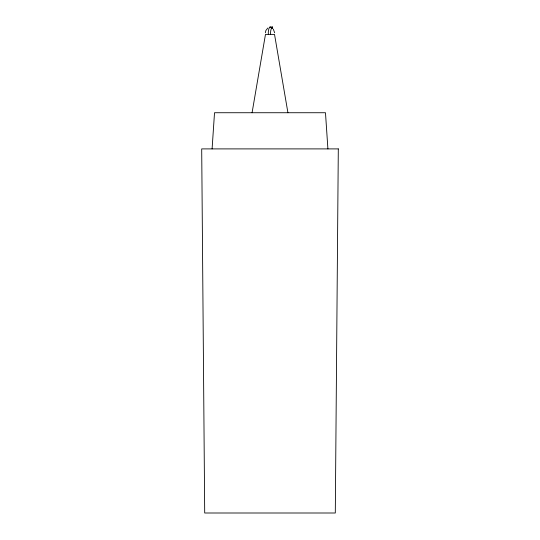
<?xml version="1.0" encoding="UTF-8"?>
<svg xmlns="http://www.w3.org/2000/svg" width="540" height="540" viewBox="0 0 540 540"><rect width="100%" height="100%" fill="white"/><g stroke="black" fill="none" stroke-linecap="round" stroke-linejoin="round"><path stroke-width="0.81" d="M212.092 148.898L214.522 112.732L325.478 112.732L327.908 148.898M265.336 32.798L265.876 30.47L267.86 28.013M252.079 112.732L265.478 34.385L274.523 34.385L287.921 112.732M268.333 34.385A6.224 2.281 -90 0 1 270 26.993L272.538 27L272.498 28.526A6.17 5.582 -90 0 0 271.337 27.581M273.287 29.113L274.664 32.798M270 27A6.17 5.582 -90 0 1 270.682 27.243M270.614 34.385A6.224 2.639 -90 0 1 272.538 26.993M338.303 148.898L335.3 513L204.701 513L201.697 148.898L338.303 148.898"/></g></svg>
